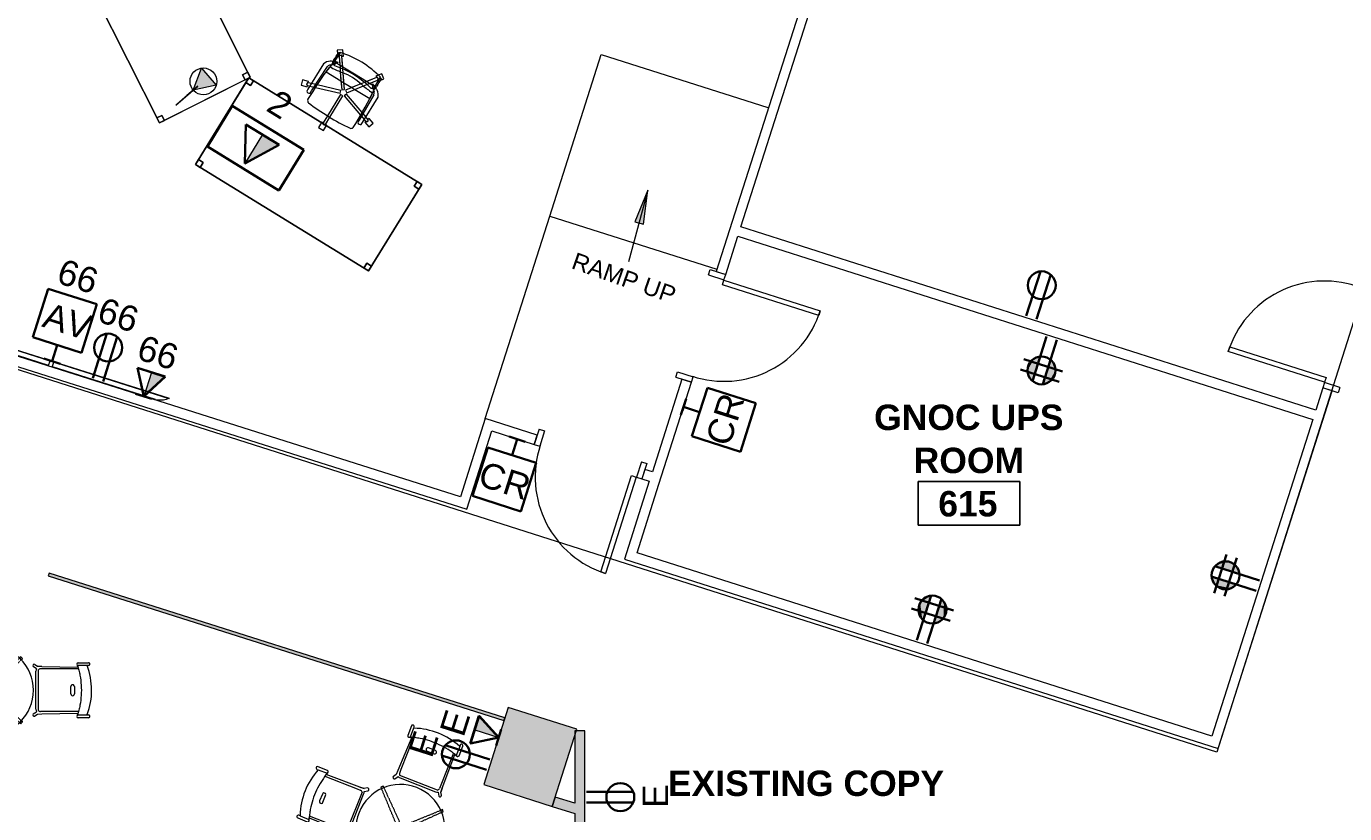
# Model space of a CAD drawing. Header units: inches. Extents: x 385 to 2249, y -1773 to -36.
# Drawn here: x 1215.8 to 1682.5, y -856.4 to -577.8 of the extents above; entities that cross this region are included whole.
import ezdxf

# ---------------------------------------------------------------- set-up
doc = ezdxf.new("R2010")
doc.units = ezdxf.units.IN
doc.header["$MEASUREMENT"] = 0
doc.linetypes.add('Dash', pattern=[0.25, 0.125, -0.125])
for name, color, linetype, lineweight in [('A-ANNO-NOTE', 131, 'Continuous', 30), ('A-AREA-IDEN', 2, 'Continuous', 9), ('A-COLS', 52, 'Continuous', 13), ('A-DETL', 90, 'Continuous', 9), ('A-DETL-THIN', 151, 'Continuous', 9), ('A-DOOR', 31, 'Continuous', 13), ('A-DOOR-FRAM', 31, 'Continuous', 20), ('A-GLAZ-CURT', 52, 'Continuous', 13), ('A-WALL-PATT', 111, 'Continuous', 13), ('E-ELEC-FIXT', 91, 'Continuous', 9), ('G-ANNO-TEXT', 231, 'Continuous', 9), ('I-FURN', 30, 'Continuous', 9), ('I-FURN-HDLN', 30, 'Dash', 9), ('I-WALL', 2, 'Continuous', 13), ('Q-SPCQ', 91, 'Continuous', 13)]:
    doc.layers.add(name, color=color, linetype=linetype, lineweight=lineweight)
doc.styles.add('Swis721 Lt BT', font='swissl.ttf', dxfattribs={"height": 9})
doc.styles.add('Swis721 Lt BT_1', font='swissl.ttf', dxfattribs={"height": 6})
doc.styles.add('Swis721 Lt BT_B', font='', dxfattribs={"height": 9})
doc.styles.get('Swis721 Lt BT_B').set_extended_font_data('Swis721 Lt BT', bold=True)

# ---------------------------------------------------------------- blocks, each defined once
blk = doc.blocks.new('Columns 6 - Columns 4-5092960-Level 6 POWER _ SIGNAL')
at = {"layer": 'A-COLS', "lineweight": 9}
blk.add_hatch(color=7, dxfattribs=at).paths.add_polyline_path([(1402.74, -854.29), (1411.59, -827.06), (1387.33, -819.18), (1378.49, -846.41)], flags=0)
at = {"layer": 'A-COLS', "color": 8, "lineweight": 20}
for p, q in [((1387.33, -819.18), (1378.49, -846.41)), ((1411.59, -827.06), (1387.33, -819.18)), ((1402.74, -854.29), (1411.59, -827.06)), ((1378.49, -846.41), (1402.74, -854.29))]:
    blk.add_line(p, q, dxfattribs=at)
blk = doc.blocks.new('Table-Coffee-Teknion-BBCTC_Cosmos_Round-R2013 - 17 3_4_ High-5188478-Level 6 POWER _ SIGNAL')
at = {"layer": 'I-FURN'}
for p, q in [((-11.85, 11.25), (-11.44, 10.83)), ((-10.81, 11.45), (-11.24, 11.86)), ((11.24, 11.86), (10.81, 11.45)), ((11.44, 10.83), (11.85, 11.25)), ((-11.44, -10.83), (-11.85, -11.25)), ((-11.24, -11.86), (-10.81, -11.45)), ((10.82, -11.45), (11.24, -11.86)), ((11.81, -11.29), (11.41, -10.86))]:
    blk.add_line(p, q, dxfattribs=at)
for radius, start, end in [(15.75, 0, 180), (16.34, 133.4535, 136.4655), (15.75, 133.359, 136.5603), (15.75, 43.4397, 46.635), (16.34, 43.5345, 46.5404), (15.75, 180, 360), (16.34, 223.5345, 226.5404), (15.75, 223.4397, 226.635), (15.75, 313.3594, 316.3973), (16.34, 313.4535, 316.3027)]:
    blk.add_arc((0, 0), radius, start, end, dxfattribs=at)
at = {"layer": 'I-FURN-HDLN'}
for p, q in [((-1.13, 0.14), (-11.85, 11.25)), ((-11.24, 11.86), (-0.14, 1.13)), ((0.14, 1.13), (11.24, 11.86)), ((11.85, 11.25), (1.13, 0.14)), ((-11.85, -11.25), (-1.13, -0.13)), ((-0.14, -1.13), (-11.24, -11.86)), ((11.24, -11.86), (0.14, -1.14)), ((1.14, -0.14), (11.81, -11.29))]:
    blk.add_line(p, q, dxfattribs=at)
for centre, start, end in [((-1.29, 0), 319.2979, 41.4043), ((0, 1.29), 228.5957, 311.4043), ((1.29, 0), 138.6476, 223.7627), ((0, -1.29), 47.5735, 131.4196)]:
    blk.add_arc(centre, 0.206, start, end, dxfattribs=at)
blk = doc.blocks.new('HermanMiller_Collection_Air-Chair_SideChair_NoArms - No Arms-5205259-Level 6 POWER _ SIGNAL')
at = {"layer": 'I-FURN'}
for p, q in [((-5.68, 9.75), (-9.31, 9.75)), ((-9.31, 8.75), (-8.85, 8.75)), ((-9.31, 8.75), (-8.81, 8.75)), ((-8.84, 8.77), (-5.42, 8.77)), ((-5.8, 7.57), (6.45, 7.57)), ((-5.42, 8.77), (-5.68, 8.77)), ((-5.57, 8.22), (-5.42, 8.77)), ((7.17, 8.43), (-5.57, 8.22)), ((6.45, 7.57), (7.62, 7.57)), ((8.69, 8.54), (7.17, 8.43)), ((7.17, 8.43), (8.69, 8.54)), ((8.49, 7.13), (8.49, -7.13)), ((9.64, 9.14), (8.69, 8.54)), ((9.08, 7.59), (10.24, 8.35)), ((9.27, -6.7), (9.27, 6.7)), ((-4.32, 1.3), (-4.32, -1.3)), ((-3.07, -1.32), (-3.07, 1.32)), ((-8.85, -8.75), (-9.31, -8.75)), ((-8.84, -8.77), (-5.42, -8.77)), ((-5.8, -7.57), (6.45, -7.57)), ((-5.68, -8.77), (-5.42, -8.77)), ((-5.42, -8.77), (-5.57, -8.22)), ((-5.57, -8.22), (7.17, -8.43)), ((6.45, -7.57), (7.62, -7.57)), ((7.17, -8.43), (8.69, -8.54)), ((8.69, -8.54), (9.64, -9.14)), ((10.24, -8.35), (9.08, -7.59)), ((-9.31, -9.75), (-5.68, -9.75))]:
    blk.add_line(p, q, dxfattribs=at)
for centre, radius, start, end in [((-9.31, 9.25), 0.5, 90, 270.1396), ((-5.68, 9.26), 0.492, 270, 90), ((14.84, 0), 25.25, 159.7239, 199.9201), ((7.62, 6.48), 1.09, 36.581, 90.0885), ((7.77, 6.85), 1.51, 354.3907, 29.6995), ((9.91, 8.72), 0.5, 311.8715, 122.6899), ((-3.69, 1.32), 0.625, 360, 182.1509), ((-3.69, -1.32), 0.625, 177.8491, 360), ((-9.31, -9.25), 0.5, 89.8604, 270), ((14.83, 0), 25.24, 199.9201, 200.2762), ((-5.68, -9.26), 0.492, 270, 90), ((7.62, -6.48), 1.09, 269.9026, 323.4112), ((7.77, -6.85), 1.51, 330.3005, 5.6093), ((9.91, -8.72), 0.5, 237.3101, 48.1285)]:
    blk.add_arc(centre, radius, start, end, dxfattribs=at)
blk.add_open_spline([(-5.42, 8.77), (-5.6, 8.2), (-5.92, 7.07), (-6.43, 4.75), (-6.8, 1.79), (-6.8, -1.79), (-6.43, -4.75), (-5.92, -7.07), (-5.6, -8.2), (-5.42, -8.77)], degree=3, knots=[-1, -1, -1, -1, -0.9, -0.8, -0.6, -0.4, -0.2, -0.1, 0, 0, 0, 0], dxfattribs=at)
blk = doc.blocks.new('HermanMiller_Collection_Air-Chair_SideChair_NoArms - No Arms-5206828-Level 6 POWER _ SIGNAL')
at = {"layer": 'I-FURN'}
for p, q in [((-9.31, 9.75), (-5.68, 9.75)), ((-8.85, 8.75), (-9.31, 8.75)), ((-8.84, 8.77), (-5.42, 8.77)), ((-5.8, 7.57), (6.45, 7.57)), ((-5.68, 8.77), (-5.42, 8.77)), ((-5.42, 8.77), (-5.57, 8.22)), ((-5.57, 8.22), (7.17, 8.43)), ((6.45, 7.57), (7.62, 7.57)), ((7.17, 8.43), (8.69, 8.54)), ((8.49, -7.13), (8.49, 7.13)), ((8.69, 8.54), (9.64, 9.14)), ((10.24, 8.35), (9.08, 7.59)), ((9.27, 6.7), (9.27, -6.7)), ((-4.32, -1.3), (-4.32, 1.3)), ((-3.07, 1.32), (-3.07, -1.32)), ((-9.31, -8.75), (-8.85, -8.75)), ((-9.31, -8.75), (-8.81, -8.75)), ((-8.84, -8.77), (-5.42, -8.77)), ((-5.8, -7.57), (6.45, -7.57)), ((-5.42, -8.77), (-5.68, -8.77)), ((-5.57, -8.22), (-5.42, -8.77)), ((7.17, -8.43), (-5.57, -8.22)), ((6.45, -7.57), (7.62, -7.57)), ((8.69, -8.54), (7.17, -8.43)), ((7.17, -8.43), (8.69, -8.54)), ((9.64, -9.14), (8.69, -8.54)), ((9.08, -7.59), (10.24, -8.35)), ((-5.68, -9.75), (-9.31, -9.75))]:
    blk.add_line(p, q, dxfattribs=at)
for centre, radius, start, end in [((-9.31, 9.25), 0.5, 90, 270.1396), ((-5.68, 9.26), 0.492, 270, 90), ((14.84, 0), 25.25, 160.0799, 200.2761), ((14.83, 0), 25.24, 159.7238, 160.0799), ((7.62, 6.48), 1.09, 36.5888, 90.0974), ((7.77, 6.85), 1.51, 354.3907, 29.6995), ((9.91, 8.72), 0.5, 311.8715, 122.6899), ((-3.69, 1.32), 0.625, 0, 182.1509), ((-3.69, -1.32), 0.625, 177.8491, 0), ((-9.31, -9.25), 0.5, 89.8604, 270), ((-5.68, -9.26), 0.492, 270, 90), ((7.62, -6.48), 1.09, 269.9115, 323.419), ((7.77, -6.85), 1.51, 330.3005, 5.6093), ((9.91, -8.72), 0.5, 237.3101, 48.1285)]:
    blk.add_arc(centre, radius, start, end, dxfattribs=at)
blk.add_open_spline([(-5.42, -8.77), (-5.6, -8.2), (-5.92, -7.07), (-6.43, -4.75), (-6.8, -1.79), (-6.8, 1.79), (-6.43, 4.75), (-5.92, 7.07), (-5.6, 8.2), (-5.42, 8.77)], degree=3, knots=[-1, -1, -1, -1, -0.9, -0.8, -0.6, -0.4, -0.2, -0.1, 0, 0, 0, 0], dxfattribs=at)
blk = doc.blocks.new('System Panel - Glazed-5497199-Level 6 POWER _ SIGNAL')
at = {"layer": 'A-GLAZ-CURT', "lineweight": 9}
blk.add_hatch(color=7, dxfattribs=at).paths.add_polyline_path([(84.64, 0.75), (84.64, 1.75), (-84.64, 1.75), (-84.64, 0.75), (44.88, 0.75)], flags=0)
at = {"layer": 'A-GLAZ-CURT', "color": 8, "lineweight": 20}
for p, q in [((84.64, 1.75), (-84.64, 1.75)), ((-84.64, 1.75), (-84.64, 0.75)), ((-84.64, 0.75), (84.64, 0.75)), ((84.64, 0.75), (84.64, 1.75))]:
    blk.add_line(p, q, dxfattribs=at)
blk = doc.blocks.new('Single Flush - OTJ_SOLIDFLUSH_ALUM-5770997-Level 6 POWER _ SIGNAL')
at = {"layer": 'A-DOOR', "lineweight": 20}
for p, q in [((16.15625, -1.75), (17.90625, -1.75)), ((16.15625, -37.5625), (16.15625, -1.75)), ((17.90625, -1.75), (17.90625, -37.5625)), ((17.90625, -37.5625), (16.15625, -37.5625))]:
    blk.add_line(p, q, dxfattribs=at)
at = {"layer": 'A-DOOR', "lineweight": 9}
blk.add_arc((17.90625, -1.75), 35.8125, 179.5, 270, dxfattribs=at)
at = {"layer": 'A-DOOR-FRAM'}
for p, q in [((-20, 4), (-20, -1.75)), ((-20, 4), (-18, 4)), ((-18, 4), (-18, -1.75)), ((18.000004, 4), (18.000004, -1.75)), ((18.000004, 4), (20.000004, 4)), ((20.000004, 4), (20.000004, -1.75)), ((-20, -1.75), (-18, -1.75)), ((18.000004, -1.75), (20.000004, -1.75))]:
    blk.add_line(p, q, dxfattribs=at)
blk = doc.blocks.new('A-Flat_Screen_TV - OLED 65B6P 65_-V29-Level 6 POWER _ SIGNAL')
at = {"layer": 'Q-SPCQ', "lineweight": 9}
for p, q in [((-30, 0.19), (30, 0.19)), ((-30, 0.19), (-30, 0)), ((30, 0), (-30, 0)), ((-29.94, 0), (-29.94, -0.06)), ((-25.5, 1.81), (12.81, 1.81)), ((14.31, 1.81), (25.5, 1.81)), ((29.94, -0.06), (29.94, 0)), ((30, 0), (30, 0.19)), ((29.94, -0.06), (-29.94, -0.06))]:
    blk.add_line(p, q, dxfattribs=at)
for centre, start, end in [((-24.9, -5.58), 94.6372, 128.9656), ((24.9, -5.58), 51.0344, 85.3628)]:
    blk.add_arc(centre, 7.41, start, end, dxfattribs=at)
blk = doc.blocks.new('PS - Junction Box _Wall Base_ - AV Box-5786065-Level 6 POWER _ SIGNAL')
at = {"layer": 'E-ELEC-FIXT'}
for p, q in [((1224.12, -696.23), (1223.56, -697.96)), ((1223.63, -695.68), (1223.59, -695.8)), ((1223.63, -695.68), (1226.25, -696.51)), ((1224.99, -698.42), (1225.54, -696.68)), ((1226.22, -696.63), (1226.25, -696.51))]:
    blk.add_line(p, q, dxfattribs=at)
blk = doc.blocks.new('PS - Junction Box _Wall Base_ - Card Reader-V168-Level 6 POWER _ SIGNAL')
at = {"layer": 'E-ELEC-FIXT'}
for p, q in [((621.68, -510.67), (621.62, -510.85)), ((624.24, -511.68), (621.62, -510.85)), ((624.24, -511.68), (624.3, -511.5))]:
    blk.add_line(p, q, dxfattribs=at)
blk = doc.blocks.new('Rectangular Table - Rectangular Table-V183-Level 6 POWER _ SIGNAL')
at = {"layer": 'I-FURN'}
for p, q in [((-34, 18), (-36, 18)), ((-36, 18), (-36, 16)), ((-36, 16), (-36, 18)), ((-36, 18), (-34, 18)), ((36, 18), (-36, 18)), ((-36, 18), (-36, -18)), ((-36, -17.34), (-36, 18)), ((-36, 18), (36, 18)), ((-36, 16), (-34, 16)), ((-34, 16), (-36, 16)), ((-34, 16), (-34, 18)), ((-34, 18), (-34, 16)), ((34, 18), (34, 16)), ((36, 18), (34, 18)), ((34, 18), (36, 18)), ((34, 16), (34, 18)), ((34, 16), (36, 16)), ((36, 16), (34, 16)), ((36, 16), (36, 18)), ((36, 18), (36, 16)), ((36, -18), (36, 18)), ((36, 18), (36, -17.11)), ((-34, -16), (-36, -16)), ((-36, -16), (-36, -17.34)), ((-36, -17.34), (-36, -16)), ((-36, -16), (-34, -16)), ((-36, -17.34), (-36, -17.45)), ((-36, -17.41), (-36, -17.34)), ((-36, -17.45), (-36, -17.34)), ((-36, -17.45), (-36, -18)), ((-36, -18), (-36, -17.45)), ((-36, -18), (-36, -17.45)), ((-36, -18), (-34, -18)), ((-34, -18), (-36, -18)), ((-36, -18), (36, -18)), ((36, -18), (-36, -18)), ((-34, -18), (-34, -16)), ((-34, -16), (-34, -18)), ((36, -16), (34, -16)), ((34, -16), (34, -18)), ((34, -18), (34, -16)), ((34, -16), (36, -16)), ((34, -18), (36, -18)), ((36, -18), (34, -18)), ((36, -17.11), (36, -16)), ((36, -16), (36, -17.11)), ((36, -17.94), (36, -17.11)), ((36, -17.11), (36, -17.94)), ((36, -17.11), (36, -17.94)), ((36, -18), (36, -17.94)), ((36, -17.94), (36, -18)), ((36, -17.94), (36, -18))]:
    blk.add_line(p, q, dxfattribs=at)
blk = doc.blocks.new('Rectangular Table - Rectangular Table-V159-Level 6 POWER _ SIGNAL')
at = {"layer": 'I-FURN'}
for p, q in [((-34, 18), (-36, 18)), ((-36, 18), (-36, 16)), ((-36, 16), (-36, 18)), ((-36, 18), (-34, 18)), ((36, 18), (-36, 18)), ((-36, 18), (-36, -18)), ((-36, -18), (-36, 18)), ((-36, 18), (36, 18)), ((-36, 16), (-34, 16)), ((-34, 16), (-36, 16)), ((-34, 16), (-34, 18)), ((-34, 18), (-34, 16)), ((34, 18), (34, 16)), ((36, 18), (34, 18)), ((34, 18), (36, 18)), ((34, 16), (34, 18)), ((34, 16), (36, 16)), ((36, 16), (34, 16)), ((36, 16), (36, 18)), ((36, 18), (36, 16)), ((36, -18), (36, 18)), ((36, 18), (36, -17.91)), ((-34, -16), (-36, -16)), ((-36, -16), (-36, -18)), ((-36, -18), (-36, -16)), ((-36, -16), (-34, -16)), ((-36, -18), (-34, -18)), ((-34, -18), (-36, -18)), ((-36, -18), (36, -18)), ((35.95, -18), (-36, -18)), ((-34, -18), (-34, -16)), ((-34, -16), (-34, -18)), ((36, -16), (34, -16)), ((34, -16), (34, -18)), ((34, -18), (34, -16)), ((34, -16), (36, -16)), ((34, -18), (35.95, -18)), ((35.95, -18), (34, -18)), ((35.95, -18), (36, -18)), ((36, -18), (35.95, -18)), ((36, -18), (35.95, -18)), ((36, -17.91), (36, -16)), ((36, -16), (36, -17.91)), ((36, -18), (36, -17.91)), ((36, -17.91), (36, -18)), ((36, -17.91), (36, -18))]:
    blk.add_line(p, q, dxfattribs=at)
blk = doc.blocks.new('F-Haworth_Chair_X99-Seminar - X99 Advanced Seminar Chair-V187-Level 6 POWER _ SIGNAL')
at = {"layer": 'I-FURN'}
for p, q in [((-8.08, 12.82), (-9.7, 11.65)), ((-8.08, 12.82), (-9.7, 11.65)), ((-9.7, 11.65), (-8.88, 10.52)), ((-9.7, 11.65), (-8.88, 10.52)), ((-8.88, 10.52), (-8.38, 9.83)), ((-8.88, 10.52), (-8.38, 9.83)), ((-8.34, 11.52), (-8.42, 7.57)), ((-8.42, 7.57), (-8.34, 11.37)), ((-8.38, 9.83), (-7.99, 10.11)), ((-8.38, 9.83), (-7.99, 10.11)), ((-7.29, 11.74), (-8.08, 12.82)), ((-7.29, 11.74), (-8.08, 12.82)), ((-8, 10.58), (-7.59, 10.88)), ((-8, 10.58), (-7.59, 10.88)), ((-7.59, 10.87), (-7.99, 10.57)), ((-7.59, 10.87), (-7.99, 10.57)), ((-7.97, 10.12), (-6.14, 7.6)), ((-7.97, 10.12), (-5.57, 6.82)), ((-6.76, 11), (-7.29, 11.74)), ((-6.76, 11), (-7.29, 11.74)), ((-4.9, 7.6), (-7.16, 10.71)), ((-4.47, 7.01), (-7.16, 10.71)), ((-7.15, 10.72), (-6.76, 11)), ((-7.15, 10.72), (-6.76, 11)), ((7.16, 10.71), (4.47, 7.01)), ((7.16, 10.71), (4.9, 7.6)), ((5.57, 6.82), (7.97, 10.12)), ((6.14, 7.6), (7.97, 10.12)), ((7.29, 11.74), (6.76, 11)), ((7.29, 11.74), (6.76, 11)), ((6.76, 11), (7.15, 10.72)), ((6.76, 11), (7.15, 10.72)), ((8.08, 12.82), (7.29, 11.74)), ((8.08, 12.82), (7.29, 11.74)), ((7.59, 10.88), (8, 10.58)), ((7.59, 10.88), (8, 10.58)), ((7.99, 10.57), (7.59, 10.87)), ((7.99, 10.57), (7.59, 10.87)), ((7.99, 10.11), (8.38, 9.83)), ((7.99, 10.11), (8.38, 9.83)), ((9.7, 11.65), (8.08, 12.82)), ((9.7, 11.65), (8.08, 12.82)), ((8.42, 7.57), (8.34, 11.52)), ((8.34, 11.37), (8.42, 7.57)), ((8.38, 9.83), (8.88, 10.52)), ((8.38, 9.83), (8.88, 10.52)), ((8.88, 10.52), (9.7, 11.65)), ((8.88, 10.52), (9.7, 11.65)), ((-11.32, 5.06), (-11.32, -5.48)), ((-9.92, -5.36), (-9.57, 4.97)), ((-9.13, 5.92), (-8.07, 6.77)), ((-8.9, 4.8), (-9.07, 3.2)), ((-8.88, 4.99), (-8.89, 4.91)), ((-8.75, 6.22), (-8.88, 4.99)), ((-8.68, 6.87), (-8.75, 6.22)), ((-8.64, 7.21), (-8.68, 6.91)), ((-8.62, 7.42), (-8.64, 7.22)), ((-8.6, 7.6), (-8.62, 7.43)), ((-8.61, 6.81), (-8.23, 6.95)), ((-8.49, 7.6), (-8.56, 7.6)), ((-7.65, 7.6), (-8.4, 7.6)), ((-8.07, 6.77), (-7.95, 6.87)), ((-6.14, 7.6), (-7.65, 7.6)), ((-7.18, 7.99), (-7.21, 8.13)), ((-4.9, 7.6), (-6.14, 7.6)), ((-6.14, 7.6), (-5.57, 6.82)), ((-5.57, 6.82), (-4.79, 5.75)), ((-5.57, 6.82), (-4.79, 5.75)), ((-0.08, 7.6), (-4.9, 7.6)), ((-4.47, 7.01), (-4.9, 7.6)), ((-4.79, 5.75), (-2.89, 3.12)), ((-4.79, 5.75), (-1.04, 0.58)), ((-3.68, 5.91), (-4.47, 7.01)), ((-3.68, 5.91), (-4.47, 7.01)), ((-1.65, 3.12), (-3.68, 5.91)), ((-0.23, 1.17), (-3.68, 5.91)), ((4.9, 7.6), (-0.05, 7.6)), ((3.68, 5.91), (0.23, 1.17)), ((1.04, 0.58), (4.79, 5.75)), ((3.68, 5.91), (1.65, 3.12)), ((2.89, 3.12), (4.79, 5.75)), ((4.47, 7.01), (3.68, 5.91)), ((4.47, 7.01), (3.68, 5.91)), ((4.9, 7.6), (4.47, 7.01)), ((4.79, 5.75), (5.57, 6.82)), ((4.79, 5.75), (5.57, 6.82)), ((6.14, 7.6), (4.9, 7.6)), ((5.57, 6.82), (6.14, 7.6)), ((7.65, 7.6), (6.14, 7.6)), ((7.21, 8.13), (7.18, 7.99)), ((8.4, 7.6), (7.65, 7.6)), ((7.95, 6.87), (8.07, 6.77)), ((8.07, 6.77), (9.13, 5.92)), ((8.23, 6.95), (8.61, 6.81)), ((8.56, 7.6), (8.49, 7.6)), ((8.62, 7.43), (8.6, 7.6)), ((8.68, 6.91), (8.62, 7.42)), ((8.75, 6.22), (8.68, 6.87)), ((8.88, 4.99), (8.75, 6.18)), ((8.89, 4.91), (8.88, 4.99)), ((9.07, 3.2), (8.9, 4.8)), ((9.57, 4.97), (9.92, -5.36)), ((11.32, -5.48), (11.32, 5.06)), ((-1.18, 0.14), (-9.37, -2.52)), ((-1.18, 0.14), (-9.37, -2.52)), ((-9.07, 3.2), (-9.07, 3.12)), ((-9.07, 3.12), (-2.89, 3.12)), ((-2.89, 3.12), (-1.65, 3.12)), ((-2.89, 3.12), (-1.04, 0.58)), ((-1.65, 3.12), (1.65, 3.12)), ((-0.23, 1.17), (-1.65, 3.12)), ((-0.87, -0.81), (-1.18, 0.14)), ((-0.87, -0.81), (-1.18, 0.14)), ((-1.04, 0.58), (-0.23, 1.17)), ((-1.04, 0.58), (-0.23, 1.17)), ((1.65, 3.12), (0.23, 1.17)), ((0.23, 1.17), (1.04, 0.58)), ((0.23, 1.17), (1.04, 0.58)), ((1.18, 0.14), (0.87, -0.81)), ((1.18, 0.14), (0.87, -0.81)), ((1.04, 0.58), (2.89, 3.12)), ((9.37, -2.52), (1.18, 0.14)), ((9.37, -2.52), (1.18, 0.14)), ((1.65, 3.12), (2.89, 3.12)), ((2.89, 3.12), (9.07, 3.12)), ((9.07, 3.12), (9.07, 3.2)), ((-12.55, -3.03), (-14.69, -3.72)), ((-12.55, -3.03), (-14.69, -3.72)), ((-14.69, -3.72), (-14.08, -5.62)), ((-14.69, -3.72), (-14.08, -5.62)), ((-12.53, -4.34), (-12.69, -3.85)), ((-12.53, -4.34), (-12.69, -3.85)), ((-12.68, -3.86), (-12.52, -4.33)), ((-12.68, -3.86), (-12.52, -4.33)), ((-12.4, -3.49), (-12.55, -3.03)), ((-12.4, -3.49), (-12.55, -3.03)), ((-11.32, -3.15), (-12.4, -3.5)), ((-11.32, -3.15), (-12.4, -3.5)), ((-12.09, -4.45), (-11.32, -4.21)), ((-12.09, -4.45), (-11.32, -4.21)), ((-11.94, -4.93), (-12.09, -4.47)), ((-11.94, -4.93), (-12.09, -4.47)), ((-9.83, -2.67), (-11.32, -3.15)), ((-9.83, -2.67), (-11.32, -3.15)), ((-11.32, -4.21), (-9.86, -3.73)), ((-11.32, -4.21), (-9.86, -3.73)), ((-9.86, -3.73), (-9.38, -3.57)), ((-9.86, -3.73), (-9.38, -3.57)), ((-9.37, -2.52), (-9.83, -2.67)), ((-9.37, -2.52), (-9.83, -2.67)), ((-9.38, -3.57), (-0.87, -0.81)), ((-9.38, -3.57), (-0.87, -0.81)), ((-0.5, -1.08), (-0.5, -9.91)), ((0.5, -1.08), (-0.5, -1.08)), ((-0.5, -1.08), (-0.5, -9.91)), ((0.5, -1.08), (-0.5, -1.08)), ((0.5, -9.91), (0.5, -1.08)), ((0.5, -9.91), (0.5, -1.08)), ((0.87, -0.81), (9.38, -3.57)), ((0.87, -0.81), (9.38, -3.57)), ((9.83, -2.67), (9.37, -2.52)), ((9.83, -2.67), (9.37, -2.52)), ((9.38, -3.57), (9.86, -3.73)), ((9.38, -3.57), (9.86, -3.73)), ((11.32, -3.15), (9.83, -2.67)), ((11.32, -3.15), (9.83, -2.67)), ((9.86, -3.73), (11.32, -4.21)), ((9.86, -3.73), (11.32, -4.21)), ((12.4, -3.5), (11.32, -3.15)), ((12.4, -3.5), (11.32, -3.15)), ((11.32, -4.21), (12.09, -4.45)), ((11.32, -4.21), (12.09, -4.45)), ((12.09, -4.47), (11.94, -4.93)), ((12.09, -4.47), (11.94, -4.93)), ((12.55, -3.03), (12.4, -3.49)), ((12.55, -3.03), (12.4, -3.49)), ((12.52, -4.33), (12.68, -3.86)), ((12.52, -4.33), (12.68, -3.86)), ((12.69, -3.85), (12.53, -4.34)), ((12.69, -3.85), (12.53, -4.34)), ((14.69, -3.72), (12.55, -3.03)), ((14.69, -3.72), (12.55, -3.03)), ((14.08, -5.62), (14.69, -3.72)), ((14.08, -5.62), (14.69, -3.72)), ((-14.08, -5.62), (-11.94, -4.93)), ((-14.08, -5.62), (-11.94, -4.93)), ((-11.32, -5.48), (-11.3, -6.32)), ((-9.92, -6.36), (-9.92, -5.36)), ((9.92, -5.36), (9.92, -6.36)), ((11.3, -6.32), (11.32, -5.48)), ((11.94, -4.93), (14.08, -5.62)), ((11.94, -4.93), (14.08, -5.62)), ((-0.52, -12.88), (-1, -12.88)), ((-1, -12.88), (-1, -13.08)), ((-0.52, -12.88), (-1, -12.88)), ((-1, -12.88), (-1, -13.08)), ((-1, -13.08), (-1, -15.13)), ((-1, -13.08), (-1, -15.13)), ((-0.5, -9.91), (-0.5, -12.88)), ((-0.5, -9.91), (-0.5, -12.88)), ((0.26, -13.26), (-0.26, -13.26)), ((0.26, -13.26), (-0.26, -13.26)), ((-0.25, -13.25), (0.25, -13.25)), ((-0.25, -13.25), (0.25, -13.25)), ((0.5, -12.88), (0.5, -9.91)), ((0.5, -12.88), (0.5, -9.91)), ((1, -12.88), (0.52, -12.88)), ((1, -12.88), (0.52, -12.88)), ((1, -13.08), (1, -12.88)), ((1, -13.08), (1, -12.88)), ((1, -15.13), (1, -13.08)), ((1, -15.13), (1, -13.08)), ((-1, -15.13), (1, -15.13)), ((-1, -15.13), (1, -15.13))]:
    blk.add_line(p, q, dxfattribs=at)
for centre, radius, start, end in [((-36.06, 10.03), 27.2, 355.9857, 2.5118), ((0, -20.73), 33.17, 104.5766, 105.5522), ((0, -20.29), 32.89, 75.3075, 104.696), ((-7.66, 10.36), 0.407, 147.1651, 216.8349), ((-7.66, 10.36), 0.407, 161.0991, 175.033), ((-7.66, 10.36), 0.407, 175.033, 188.967), ((-7.66, 10.36), 0.407, 188.967, 216.8349), ((-7.66, 10.36), 0.407, 147.1651, 161.0991), ((-7.64, 10.36), 0.406, 148.6199, 216), ((-7.64, 10.36), 0.406, 148.6199, 216), ((-7.48, 10.49), 0.407, 90.9009, 104.8349), ((-7.48, 10.49), 0.407, 35.1651, 104.8349), ((-7.49, 10.47), 0.406, 36, 103.3801), ((-7.49, 10.47), 0.406, 36, 103.3801), ((-7.48, 10.49), 0.407, 76.967, 90.9009), ((-7.48, 10.49), 0.407, 63.033, 76.967), ((-7.48, 10.49), 0.407, 49.0991, 63.033), ((-7.48, 10.49), 0.407, 35.1651, 49.0991), ((7.48, 10.49), 0.407, 75.1651, 144.8349), ((7.48, 10.49), 0.407, 130.9009, 144.8349), ((7.49, 10.47), 0.406, 76.6199, 144), ((7.49, 10.47), 0.406, 130.524, 144), ((7.48, 10.49), 0.407, 116.967, 130.9009), ((7.49, 10.47), 0.406, 117.0479, 130.524), ((7.48, 10.49), 0.407, 89.0991, 116.967), ((7.49, 10.47), 0.406, 76.6199, 117.0479), ((7.48, 10.49), 0.407, 75.1651, 89.0991), ((7.64, 10.36), 0.406, 324, 31.3801), ((7.64, 10.36), 0.406, 324, 17.9041), ((7.66, 10.36), 0.407, 323.1651, 32.8349), ((7.64, 10.36), 0.406, 17.9041, 31.3801), ((7.66, 10.36), 0.407, 323.1651, 337.0991), ((7.66, 10.36), 0.407, 18.9009, 32.8349), ((7.66, 10.36), 0.407, 337.0991, 351.033), ((7.66, 10.36), 0.407, 4.967, 18.9009), ((7.66, 10.36), 0.407, 351.033, 4.967), ((0, -20.73), 33.17, 74.4478, 75.4234), ((36.06, 10.03), 27.2, 177.4882, 184.0143), ((-7.87, 3.92), 3.63, 121.9522, 161.8211), ((-4.71, -1.15), 9.61, 116.0036, 121.9522), ((-8.18, 4.9), 1.39, 132.8922, 177.1987), ((144.06, -7.32), 153.52, 175.4787, 180.5251), ((-8.24, 4.59), 0.763, 84.2338, 165.7662), ((-5.2, 7.86), 3.74, 175.9857, 189.9064), ((-4.71, -1.15), 9.61, 113.5094, 116.0036), ((-8.28, 7.33), 0.613, 189.9064, 237.4573), ((-4.71, -1.15), 9.61, 112.927, 113.3607), ((-4.71, -1.15), 9.61, 105.0666, 112.7369), ((-7.37, 7.55), 1.05, 178.8214, 214.7998), ((-7.37, 7.55), 1.05, 178.8214, 264.0446), ((-11.32, 48.08), 42.84, 274.2301, 280.0233), ((-6.55, 6.76), 1.38, 147.5752, 174.9122), ((-6.55, 6.76), 1.38, 117.0503, 145.9813), ((0, -26.49), 33.83, 77.2285, 102.7715), ((0, -15.97), 22.19, 79.9767, 100.0233), ((11.32, 48.08), 42.84, 259.9767, 265.7699), ((6.55, 6.76), 1.38, 34.0187, 62.9497), ((4.71, -1.15), 9.61, 67.2631, 74.9334), ((7.37, 7.55), 1.05, 275.9554, 1.1786), ((6.55, 6.76), 1.38, 5.0878, 32.4248), ((8.24, 4.59), 0.763, 14.2338, 95.7662), ((7.37, 7.55), 1.05, 325.2002, 1.1786), ((4.71, -1.15), 9.61, 66.6393, 67.073), ((4.71, -1.15), 9.61, 63.9964, 66.4906), ((8.28, 7.33), 0.613, 302.5427, 350.0936), ((5.2, 7.86), 3.74, 350.0936, 4.0143), ((4.71, -1.15), 9.61, 58.0478, 63.9964), ((-144.06, -7.32), 153.52, 359.4749, 4.5213), ((8.18, 4.9), 1.39, 2.8013, 47.1078), ((7.87, 3.92), 3.63, 18.1789, 58.0478), ((-12.28, -3.88), 0.407, 107.1651, 176.8349), ((-12.28, -3.88), 0.407, 107.1651, 176.8349), ((-12.27, -3.89), 0.406, 108, 175.3801), ((-12.27, -3.89), 0.406, 161.9041, 175.3801), ((-12.27, -3.89), 0.406, 121.476, 161.9041), ((-12.22, -4.09), 0.407, 219.1651, 288.8349), ((-12.22, -4.09), 0.407, 219.1651, 288.8349), ((-12.22, -4.07), 0.406, 220.6199, 274.524), ((-12.22, -4.07), 0.406, 220.6199, 288), ((-12.27, -3.89), 0.406, 108, 121.476), ((-12.22, -4.07), 0.406, 274.524, 288), ((12.22, -4.07), 0.406, 252, 319.3801), ((12.22, -4.09), 0.407, 251.1651, 320.8349), ((12.22, -4.09), 0.407, 251.1651, 320.8349), ((12.22, -4.07), 0.406, 252, 265.476), ((12.22, -4.07), 0.406, 265.476, 305.9041), ((12.28, -3.88), 0.407, 3.1651, 72.8349), ((12.28, -3.88), 0.407, 3.1651, 72.8349), ((12.27, -3.89), 0.406, 45.0479, 72), ((12.27, -3.89), 0.406, 4.6199, 72), ((12.22, -4.07), 0.406, 305.9041, 319.3801), ((12.27, -3.89), 0.406, 4.6199, 45.0479), ((-10.58, -5.68), 0.956, 221.8901, 314.1099), ((-8.21, -8.28), 1.31, 200.0433, 249.9567), ((8.21, -8.28), 1.31, 290.0433, 339.9567), ((10.58, -5.68), 0.956, 225.8901, 318.1099), ((0, 75.01), 84.96, 264.1475, 275.8525), ((-0.11, -12.88), 0.407, 179.1651, 207.033), ((-0.11, -12.88), 0.407, 179.1651, 207.033), ((-0.09, -12.88), 0.406, 180, 193.476), ((-0.09, -12.88), 0.406, 180, 206.9521), ((-0.09, -12.88), 0.406, 193.476, 206.9521), ((-0.11, -12.88), 0.407, 208.9841, 220.967), ((-0.11, -12.88), 0.407, 208.9841, 248.8349), ((-0.09, -12.88), 0.406, 210.0251, 233.9041), ((-0.09, -12.88), 0.406, 210.0251, 247.3801), ((-0.11, -12.88), 0.407, 220.967, 234.9009), ((-0.11, -12.88), 0.407, 234.9009, 248.8349), ((-0.09, -12.88), 0.406, 233.9041, 247.3801), ((0.09, -12.88), 0.406, 292.6199, 329.9749), ((0.09, -12.88), 0.406, 292.6199, 306.0959), ((0.11, -12.88), 0.407, 291.1651, 331.0159), ((0.11, -12.88), 0.407, 291.1651, 331.0159), ((0.09, -12.88), 0.406, 306.0959, 329.9749), ((0.09, -12.88), 0.406, 333.0479, 360), ((0.09, -12.88), 0.406, 333.0479, 346.524), ((0.11, -12.88), 0.407, 332.967, 0.8349), ((0.11, -12.88), 0.407, 332.967, 0.8349), ((0.09, -12.88), 0.406, 346.524, 360)]:
    blk.add_arc(centre, radius, start, end, dxfattribs=at)
blk = doc.blocks.new('Room Tag - Room Name and Number-3379422-Level 6 POWER _ SIGNAL')
at = {"layer": 'A-AREA-IDEN'}
for p, q in [((-0.1881, -0.1636), (-0.1881, -0.0018)), ((-0.1881, -0.0018), (0.1869, -0.0018)), ((0.1869, -0.0018), (-0.1881, -0.0018)), ((-0.1881, -0.0018), (-0.1881, -0.1636)), ((0.1869, -0.0018), (0.1869, -0.1636)), ((0.1869, -0.1636), (0.1869, -0.0018)), ((0.1869, -0.1636), (-0.1881, -0.1636)), ((-0.1881, -0.1636), (0.1869, -0.1636))]:
    blk.add_line(p, q, dxfattribs=at)

msp = doc.modelspace()

# ---------------------------------------------------------------- hatches: boundary and pattern name
at = {"layer": 'A-ANNO-NOTE', "lineweight": 9}
for points in [[(1274.88, -600.34), (1283, -598.54), (1277.84, -592.56)], [(1293.12, -626.31), (1305.3, -619.72), (1299.4, -616.09)], [(1571.88, -703.22), (1572.66, -695.28), (1570.24, -699.51)], [(1570.24, -699.51), (1572.66, -695.28), (1571.21, -696.59)], [(1571.21, -696.59), (1572.66, -695.28), (1571.46, -696.28)], [(1571.55, -696.19), (1572.66, -695.28), (1572.12, -695.65)], [(1571.88, -703.22), (1574.75, -694.61), (1572.66, -695.28)], [(1571.98, -703.3), (1574.75, -694.61), (1571.88, -703.22)], [(1572.66, -695.28), (1574.75, -694.61), (1573.6, -694.85)], [(1570.24, -699.51), (1571.21, -696.59), (1570.33, -698.6)], [(1571.88, -703.22), (1570.24, -699.51), (1570.9, -702)], [(1570.9, -702), (1570.24, -699.51), (1570.28, -700.16)], [(1570.33, -698.6), (1571.21, -696.59), (1570.99, -696.91)], [(1570.33, -698.6), (1570.99, -696.91), (1570.42, -698.22)], [(1575.63, -704.47), (1578.5, -695.86), (1578.4, -695.77)], [(1575.63, -704.47), (1577.72, -703.79), (1578.5, -695.86)], [(1577.72, -703.79), (1580.14, -699.56), (1578.5, -695.86)], [(1577.72, -703.79), (1579.16, -702.49), (1580.14, -699.56)], [(1580.14, -699.56), (1579.48, -697.07), (1578.5, -695.86)], [(1579.48, -697.07), (1578.78, -696.13), (1578.5, -695.86)], [(1579.48, -697.07), (1579.27, -696.74), (1578.78, -696.13)], [(1579.16, -702.49), (1580.05, -700.47), (1580.14, -699.56)], [(1580.14, -699.56), (1580.1, -698.91), (1579.48, -697.07)], [(1580.1, -698.91), (1579.77, -697.66), (1579.48, -697.07)], [(1580.1, -698.91), (1579.9, -698.02), (1579.77, -697.66)], [(1580.1, -698.91), (1580.06, -698.66), (1579.9, -698.02)], [(1580.05, -700.47), (1580.07, -700.34), (1580.14, -699.56)], [(1257.37, -708.76), (1264.99, -701.81), (1260.07, -700.25)], [(1570.9, -702), (1570.28, -700.16), (1570.61, -701.42)], [(1571.88, -703.22), (1570.9, -702), (1571.6, -702.94)], [(1575.63, -704.47), (1576.77, -704.23), (1577.72, -703.79)], [(1575.63, -704.47), (1576.02, -704.42), (1576.77, -704.23)], [(1576.77, -704.23), (1577.26, -704.03), (1577.72, -703.79)], [(1577.72, -703.79), (1578.92, -702.79), (1579.16, -702.49)], [(1577.72, -703.79), (1578.26, -703.42), (1578.83, -702.89)], [(1579.16, -702.49), (1579.38, -702.16), (1580.05, -700.47)], [(1579.38, -702.16), (1579.96, -700.85), (1580.05, -700.47)], [(1579.38, -702.16), (1579.58, -701.82), (1579.96, -700.85)], [(1579.58, -701.82), (1579.64, -701.71), (1579.96, -700.85)], [(1645.27, -771.52), (1636.67, -768.78), (1636.59, -768.88)], [(1645.28, -771.65), (1645.27, -771.52), (1636.59, -768.88)], [(1645.25, -771.39), (1636.94, -768.5), (1636.67, -768.78)], [(1645.27, -771.52), (1645.25, -771.39), (1636.67, -768.78)], [(1645, -770.38), (1637.24, -768.24), (1636.94, -768.5)], [(1645.25, -771.39), (1645, -770.38), (1636.94, -768.5)], [(1637.24, -768.24), (1641.54, -767.29), (1638.84, -767.38)], [(1643.89, -768.63), (1641.54, -767.29), (1637.24, -768.24)], [(1645, -770.38), (1643.89, -768.63), (1637.24, -768.24)], [(1638.84, -767.38), (1640.25, -767.14), (1639.73, -767.18)], [(1638.84, -767.38), (1641.54, -767.29), (1640.25, -767.14)], [(1641.54, -767.29), (1640.64, -767.15), (1640.25, -767.14)], [(1641.54, -767.29), (1641.16, -767.21), (1640.64, -767.15)], [(1643.89, -768.63), (1643.09, -767.96), (1641.54, -767.29)], [(1643.09, -767.96), (1642.4, -767.59), (1641.54, -767.29)], [(1642.4, -767.59), (1642.16, -767.48), (1641.54, -767.29)], [(1645, -770.38), (1644.95, -770.26), (1643.89, -768.63)], [(1644.6, -769.56), (1644.47, -769.34), (1643.89, -768.63)], [(1644.95, -770.26), (1644.6, -769.56), (1643.89, -768.63)], [(1644.12, -775.3), (1635.42, -772.53), (1635.43, -772.66)], [(1644.12, -775.3), (1635.43, -772.66), (1635.45, -772.79)], [(1644.12, -775.3), (1635.45, -772.79), (1635.71, -773.8)], [(1643.46, -775.94), (1635.71, -773.8), (1636.81, -775.55)], [(1643.46, -775.94), (1644.12, -775.3), (1635.71, -773.8)], [(1636.81, -775.55), (1635.75, -773.92), (1636.1, -774.62)], [(1645.25, -771.39), (1645.15, -770.88), (1645, -770.38)], [(1532.97, -787.61), (1535.86, -779.3), (1532.23, -781.8)], [(1532.23, -781.8), (1535.86, -779.3), (1533.81, -780.09)], [(1533.15, -787.79), (1535.99, -779.29), (1532.97, -787.61)], [(1532.97, -787.61), (1535.99, -779.29), (1535.86, -779.3)], [(1533.35, -787.97), (1536.12, -779.27), (1533.15, -787.79)], [(1533.15, -787.79), (1536.12, -779.27), (1535.99, -779.29)], [(1533.81, -780.09), (1535.86, -779.3), (1534.25, -779.82)], [(1534.37, -779.76), (1535.86, -779.3), (1535.48, -779.37)], [(1638.54, -776.7), (1636.81, -775.55), (1637.62, -776.22)], [(1638.54, -776.7), (1642.23, -776.67), (1636.81, -775.55)], [(1642.23, -776.67), (1643.46, -775.94), (1636.81, -775.55)], [(1641.74, -776.84), (1642.23, -776.67), (1638.54, -776.7)], [(1640.72, -777.03), (1641.74, -776.84), (1638.54, -776.7)], [(1640.72, -777.03), (1638.54, -776.7), (1639.16, -776.89)], [(1640.06, -777.03), (1640.72, -777.03), (1639.16, -776.89)], [(1642.23, -776.67), (1643.04, -776.25), (1643.46, -775.94)], [(1642.23, -776.67), (1642.59, -776.51), (1643.04, -776.25)], [(1643.46, -775.94), (1643.76, -775.68), (1644.12, -775.3)], [(1532.4, -786.89), (1532.23, -781.8), (1531.62, -784.57)], [(1531.62, -784.57), (1532.23, -781.8), (1531.95, -782.39)], [(1531.62, -784.57), (1531.95, -782.39), (1531.82, -782.76)], [(1531.62, -784.57), (1531.82, -782.76), (1531.62, -783.91)], [(1532.23, -781.8), (1533.81, -780.09), (1533.19, -780.57)], [(1532.23, -781.8), (1533.19, -780.57), (1532.83, -780.95)], [(1532.97, -787.61), (1532.23, -781.8), (1532.4, -786.89)], [(1537, -789.13), (1537.26, -789.1), (1539.77, -780.44)], [(1537.26, -789.1), (1540.64, -781.4), (1539.77, -780.44)], [(1537.26, -789.1), (1540.53, -787.15), (1540.64, -781.4)], [(1540.64, -781.4), (1540.41, -781.09), (1539.77, -780.44)], [(1540.41, -781.09), (1540.15, -780.8), (1539.77, -780.44)], [(1540.53, -787.15), (1541.51, -784.23), (1540.64, -781.4)], [(1541.47, -783.58), (1541.14, -782.32), (1540.64, -781.4)], [(1541.51, -784.23), (1541.47, -783.58), (1540.64, -781.4)], [(1541.47, -783.58), (1541.43, -783.32), (1541.14, -782.32)], [(1532.4, -786.89), (1531.62, -784.57), (1531.85, -785.72)], [(1537.26, -789.1), (1539.2, -788.39), (1540.53, -787.15)], [(1537.26, -789.1), (1537.64, -789.03), (1539.2, -788.39)], [(1537.64, -789.03), (1538.15, -788.89), (1539.2, -788.39)], [(1538.15, -788.89), (1538.39, -788.8), (1539.2, -788.39)], [(1539.2, -788.39), (1539.93, -787.83), (1540.53, -787.15)], [(1539.93, -787.83), (1540.2, -787.55), (1540.53, -787.15)], [(1540.53, -787.15), (1541.42, -785.14), (1541.51, -784.23)], [(1540.53, -787.15), (1541.33, -785.52), (1541.42, -785.14)], [(1540.53, -787.15), (1540.76, -786.83), (1541.33, -785.52)], [(1540.76, -786.83), (1540.95, -786.49), (1541.33, -785.52)], [(1541.42, -785.14), (1541.44, -785.01), (1541.51, -784.23)], [(1383.08, -829.43), (1376.13, -821.81), (1374.57, -826.73), (1383.02, -829.41)]]:
    msp.add_hatch(color=256, dxfattribs=at).paths.add_polyline_path(points, flags=0)
at = {"layer": 'A-WALL-PATT', "lineweight": 9}
for points in [[(1412.95, -911.33), (1413.48, -911.33), (1413.48, -827.14), (1410.49, -827.14), (1409.98, -828.76), (1409.98, -911.33)], [(1409.98, -856.42), (1409.98, -852.75), (1403.06, -850.56), (1402, -853.89), (1409.5, -856.27)]]:
    msp.add_hatch(color=7, dxfattribs=at).paths.add_polyline_path(points, flags=0)
at = {"layer": 'G-ANNO-TEXT'}
msp.add_hatch(color=7, dxfattribs=at).paths.add_polyline_path([(1435.79, -635.74), (1431.17, -646.93), (1434.23, -647.74)], flags=0)

# ---------------------------------------------------------------- linework, layer by layer
at = {"layer": 'A-ANNO-NOTE', "lineweight": 9}
for p, q in [((1274.88, -600.34), (1277.84, -592.56)), ((1277.84, -592.56), (1283, -598.54)), ((1268.69, -605.67), (1276.54, -598.9)), ((1276.54, -598.9), (1269.04, -605.37)), ((1276.54, -598.9), (1272.62, -602.28)), ((1283, -598.54), (1274.88, -600.34)), ((1299.4, -616.09), (1293.12, -626.31)), ((1293.12, -626.31), (1305.3, -619.72)), ((1305.3, -619.72), (1299.4, -616.09)), ((1571.98, -703.3), (1574.75, -694.61)), ((1578.4, -695.77), (1575.63, -704.47)), ((1260.07, -700.25), (1257.37, -708.76)), ((1257.37, -708.76), (1264.99, -701.81)), ((1264.99, -701.81), (1260.07, -700.25)), ((1636.59, -768.88), (1645.28, -771.65)), ((1644.12, -775.3), (1635.42, -772.53)), ((1533.35, -787.97), (1536.12, -779.27)), ((1539.77, -780.44), (1537, -789.13)), ((1376.13, -821.81), (1374.57, -826.73)), ((1383.08, -829.43), (1376.13, -821.81)), ((1374.57, -826.73), (1383.08, -829.43))]:
    msp.add_line(p, q, dxfattribs=at)
at = {"layer": 'A-ANNO-NOTE'}
for p, q in [((1279.9, -620.25), (1288.71, -605.93)), ((1288.71, -605.93), (1314.02, -621.5)), ((1293.12, -626.31), (1293.5, -612.46)), ((1293.5, -612.46), (1305.3, -619.72)), ((1305.21, -635.81), (1279.9, -620.25)), ((1305.3, -619.72), (1293.12, -626.31)), ((1314.02, -621.5), (1305.21, -635.81)), ((1569.81, -680.22), (1574.83, -664.48)), ((1569.81, -680.22), (1574.83, -664.48)), ((1573.46, -681.39), (1578.48, -665.64)), ((1223.57, -670.68), (1218.12, -687.83)), ((1240.72, -676.12), (1223.57, -670.68)), ((1235.28, -693.28), (1240.72, -676.12)), ((1218.12, -687.83), (1235.28, -693.28)), ((1224.89, -696.27), (1226.7, -690.55)), ((1239.32, -702.28), (1244.32, -686.53)), ((1239.32, -702.28), (1244.32, -686.53)), ((1242.98, -703.44), (1247.97, -687.68)), ((1577, -687.56), (1571.98, -703.3)), ((1580.65, -688.72), (1575.63, -704.47)), ((1227.75, -697.18), (1222.03, -695.37)), ((1257.36, -708.68), (1255.14, -698.61)), ((1255.14, -698.61), (1264.97, -701.73)), ((1257.37, -708.76), (1255.16, -698.69)), ((1255.16, -698.69), (1264.99, -701.81)), ((1581.44, -703.54), (1567.77, -699.18)), ((1582.61, -699.89), (1568.94, -695.53)), ((1257.36, -708.68), (1264.97, -701.73)), ((1257.37, -708.76), (1264.99, -701.81)), ((1260.22, -709.59), (1254.5, -707.78)), ((1456.9, -705.71), (1451.43, -722.85)), ((1474.05, -711.17), (1456.9, -705.71)), ((1447.54, -715.32), (1449.36, -709.6)), ((1448.45, -712.46), (1454.17, -714.28)), ((1468.58, -728.32), (1474.05, -711.17)), ((1386.71, -722.94), (1392.43, -724.77)), ((1451.43, -722.85), (1468.58, -728.32)), ((1379.17, -726.84), (1373.7, -743.99)), ((1396.32, -732.31), (1379.17, -726.84)), ((1389.57, -723.86), (1387.75, -729.57)), ((1390.85, -749.46), (1396.32, -732.31)), ((1373.7, -743.99), (1390.85, -749.46)), ((1636.35, -778.34), (1640.71, -764.67)), ((1652.33, -773.9), (1636.59, -768.88)), ((1640, -779.51), (1644.36, -765.84)), ((1651.17, -777.55), (1635.42, -772.53)), ((1531.1, -795.02), (1536.12, -779.27)), ((1529.14, -783.85), (1542.81, -788.21)), ((1530.31, -780.2), (1543.98, -784.56)), ((1534.75, -796.18), (1539.77, -780.44)), ((1372.93, -831.66), (1376.05, -821.83)), ((1373.01, -831.64), (1376.13, -821.81)), ((1383.01, -829.45), (1376.05, -821.83)), ((1383.08, -829.43), (1376.13, -821.81)), ((1383.01, -829.45), (1372.93, -831.66)), ((1383.08, -829.43), (1373.01, -831.64)), ((1383.91, -826.59), (1382.1, -832.31)), ((1379.85, -837.23), (1364.1, -832.23)), ((1378.69, -840.88), (1362.94, -835.88)), ((1378.69, -840.88), (1362.94, -835.88)), ((1414.13, -848.68), (1430.66, -848.68)), ((1414.13, -848.68), (1430.66, -848.68)), ((1414.13, -852.51), (1430.66, -852.51))]:
    msp.add_line(p, q, dxfattribs=at)
at = {"layer": 'A-ANNO-NOTE', "lineweight": 9}
msp.add_circle((1278.47, -597.23), 4.73, dxfattribs=at)
at = {"layer": 'A-ANNO-NOTE'}
for centre in [(1575.27, -669.41), (1244.77, -691.46), (1575.19, -699.54), (1640.35, -772.09), (1536.56, -784.2), (1367.87, -835.44), (1426.09, -850.59)]:
    msp.add_circle(centre, 4.95, dxfattribs=at)
at = {"layer": 'A-ANNO-NOTE', "lineweight": 9}
for centre, start, end in [((1575.19, -699.54), 95.0876, 229.5364), ((1575.19, -699.54), 275.0876, 49.5364), ((1640.35, -772.09), 5.0876, 139.5364), ((1640.35, -772.09), 185.0876, 319.5364), ((1536.56, -784.2), 95.0876, 229.5364), ((1536.56, -784.2), 275.0876, 49.5364)]:
    msp.add_arc(centre, 4.95, start, end, dxfattribs=at)
at = {"layer": 'A-DETL', "lineweight": 13}
for p, q in [((1401.15, -644.89), (1419.29, -587.7)), ((1419.29, -587.7), (1478.34, -606.44)), ((1378.28, -716.58), (1401.15, -644.89)), ((1401.15, -644.89), (1460.21, -663.73))]:
    msp.add_line(p, q, dxfattribs=at)
at = {"layer": 'A-DETL-THIN'}
for p, q in [((1765.28, -431.23), (1637.28, -834.65)), ((1637.28, -834.65), (562.43, -491.87))]:
    msp.add_line(p, q, dxfattribs=at)
at = {"layer": 'G-ANNO-TEXT', "color": 7}
for p, q in [((1435.79, -635.74), (1429.02, -661.11)), ((1435.79, -635.74), (1431.17, -646.93)), ((1434.23, -647.74), (1435.79, -635.74)), ((1431.17, -646.93), (1434.23, -647.74))]:
    msp.add_line(p, q, dxfattribs=at)
at = {"layer": 'I-WALL'}
for p, q in [((1531.04, -441.96), (1460.06, -664.54)), ((1468.79, -648.69), (1534.38, -443.03)), ((611.38, -507.4), (1371.78, -748.66)), ((1369.5, -744.27), (612.44, -504.06)), ((1672.25, -713.58), (1468.79, -648.69)), ((1463.39, -665.6), (1467.72, -652.02)), ((1467.72, -652.02), (1671.19, -716.91)), ((1460.06, -664.54), (1463.39, -665.6)), ((1447.91, -702.65), (1437.44, -735.45)), ((1439.72, -739.85), (1451.24, -703.71)), ((1451.24, -703.71), (1447.91, -702.65)), ((1637.72, -833.38), (1678.1, -706.78)), ((1674.76, -705.72), (1672.25, -713.58)), ((1678.1, -706.78), (1674.76, -705.72)), ((1378.28, -716.58), (1369.5, -744.27)), ((1396.69, -722.45), (1378.28, -716.58)), ((1671.19, -716.91), (1635.45, -828.98)), ((1371.78, -748.66), (1380.56, -720.98)), ((1380.56, -720.98), (1395.62, -725.79)), ((1395.62, -725.79), (1396.69, -722.45)), ((1434.8, -734.61), (1433.73, -737.94)), ((1437.44, -735.45), (1434.8, -734.61)), ((1436.35, -738.78), (1427.6, -766.37)), ((1431.99, -764.1), (1439.69, -739.84)), ((1433.73, -737.94), (1436.35, -738.78)), ((1439.69, -739.84), (1439.72, -739.85)), ((1635.45, -828.98), (1431.99, -764.1)), ((1427.6, -766.37), (1637.72, -833.38))]:
    msp.add_line(p, q, dxfattribs=at)
at = {"layer": 'I-WALL', "color": 8, "lineweight": 20}
for p, q in [((1409.98, -827.14), (1409.98, -852.75)), ((1413.48, -827.14), (1409.98, -827.14)), ((1413.48, -911.33), (1413.48, -827.14)), ((1403.06, -850.56), (1402, -853.89)), ((1402, -853.89), (1409.98, -856.42)), ((1409.98, -852.75), (1403.06, -850.56)), ((1409.98, -856.42), (1409.98, -911.33))]:
    msp.add_line(p, q, dxfattribs=at)

# ---------------------------------------------------------------- block references
at = {"layer": 'A-AREA-IDEN', "xscale": 95.99999999999994, "yscale": 95.99999999999994, "zscale": 95.99999999999994}
msp.add_blockref('Room Tag - Room Name and Number-3379422-Level 6 POWER _ SIGNAL', (1549.53, -738.64), dxfattribs=at)
at = {"layer": 'A-COLS', "lineweight": 9, "rotation": 0.396700999999182}
msp.add_blockref('Columns 6 - Columns 4-5092960-Level 6 POWER _ SIGNAL', (-6.61, -9.31), dxfattribs=at)
at = {"layer": 'A-DOOR'}
for p, rotation in [((1682.5, -687.19), 252.3119574808694), ((1455.65, -684.12), 72.31195748086935), ((1415.21, -730.2), 342.3119574808691)]:
    msp.add_blockref('Single Flush - OTJ_SOLIDFLUSH_ALUM-5770997-Level 6 POWER _ SIGNAL', p, dxfattribs=dict(at, rotation=rotation))
at = {"layer": 'A-GLAZ-CURT', "lineweight": 9, "rotation": 342.3967009999993}
msp.add_blockref('System Panel - Glazed-5497199-Level 6 POWER _ SIGNAL', (1303.99, -798.61), dxfattribs=at)
at = {"layer": 'E-ELEC-FIXT'}
msp.add_blockref('PS - Junction Box _Wall Base_ - AV Box-5786065-Level 6 POWER _ SIGNAL', (0, 0), dxfattribs=at)
for p, rotation in [((936.45, -1334.69), 89.91525648086963), ((767.34, -211.85), 359.9152564808725)]:
    msp.add_blockref('PS - Junction Box _Wall Base_ - Card Reader-V168-Level 6 POWER _ SIGNAL', p, dxfattribs=dict(at, rotation=rotation))
at = {"layer": 'I-FURN'}
for name, p, rotation in [('Rectangular Table - Rectangular Table-V183-Level 6 POWER _ SIGNAL', (1262.79, -571.7), 116.7452241512021), ('F-Haworth_Chair_X99-Seminar - X99 Advanced Seminar Chair-V187-Level 6 POWER _ SIGNAL', (1328.02, -601.22), 328.4057564573755), ('Rectangular Table - Rectangular Table-V159-Level 6 POWER _ SIGNAL', (1315.75, -630.16), 148.4057564573756), ('Table-Coffee-Teknion-BBCTC_Cosmos_Round-R2013 - 17 3_4_ High-5188478-Level 6 POWER _ SIGNAL', (1202.56, -812.75), 90.00000000007317), ('HermanMiller_Collection_Air-Chair_SideChair_NoArms - No Arms-5206828-Level 6 POWER _ SIGNAL', (1228.49, -812.75), 180), ('HermanMiller_Collection_Air-Chair_SideChair_NoArms - No Arms-5205259-Level 6 POWER _ SIGNAL', (1357.82, -837.62), 248.4366348147281), ('HermanMiller_Collection_Air-Chair_SideChair_NoArms - No Arms-5205259-Level 6 POWER _ SIGNAL', (1324.13, -852.31), 338.4366348147281), ('Table-Coffee-Teknion-BBCTC_Cosmos_Round-R2013 - 17 3_4_ High-5188478-Level 6 POWER _ SIGNAL', (1348.24, -861.84), 68.43663481472831)]:
    msp.add_blockref(name, p, dxfattribs=dict(at, rotation=rotation))
at = {"layer": 'Q-SPCQ', "lineweight": 9, "rotation": 162.3967009999995}
msp.add_blockref('A-Flat_Screen_TV - OLED 65B6P 65_-V29-Level 6 POWER _ SIGNAL', (1237.82, -700.38), dxfattribs=at)

# ---------------------------------------------------------------- texts
at = {"layer": 'A-ANNO-NOTE', "lineweight": 9, "char_height": 9, "attachment_point": 1, "style": 'Swis721 Lt BT'}
for s, insert, width, rotation in [('2', (1304.97, -599.71), 8.181, 328.4058), ('66', (1228.75, -659.82), 16.362, 342.3967), ('AV', (1223.7, -675.34), 18.18, 342.3967), ('66', (1243.07, -673.48), 16.362, 342.3967), ('66', (1257.09, -686.78), 16.362, 342.3967), ('CR', (1456.09, -724.14), 20.604, 72.312), ('CR', (1377.89, -731.49), 20.604, 342.312), ('E', (1361.97, -826.98), 9.393, 72.3967), ('E', (1350.76, -834.4), 9.393, 72.3967), ('E', (1433.98, -854.42), 9.393, 90)]:
    msp.add_mtext(s, dxfattribs=dict(at, insert=insert, width=width, rotation=rotation))
at = {"layer": 'A-AREA-IDEN', "char_height": 9, "attachment_point": 1, "style": 'Swis721 Lt BT_B'}
for s, insert, width in [('GNOC UPS', (1515.92, -711.65), 81.204), ('ROOM', (1529.92, -726.9), 47.571), ('615', (1538.64, -742.24), 25.452), ('EXISTING COPY', (1442.91, -841.18), 114.534)]:
    msp.add_mtext(s, dxfattribs=dict(at, insert=insert, width=width))
at = {"layer": 'G-ANNO-TEXT', "color": 7, "insert": (1410.38, -657.63), "char_height": 6, "width": 45.147, "attachment_point": 1, "rotation": 340.6799, "style": 'Swis721 Lt BT_1'}
msp.add_mtext('RAMP UP', dxfattribs=at)

doc.saveas('drawing.dxf')
